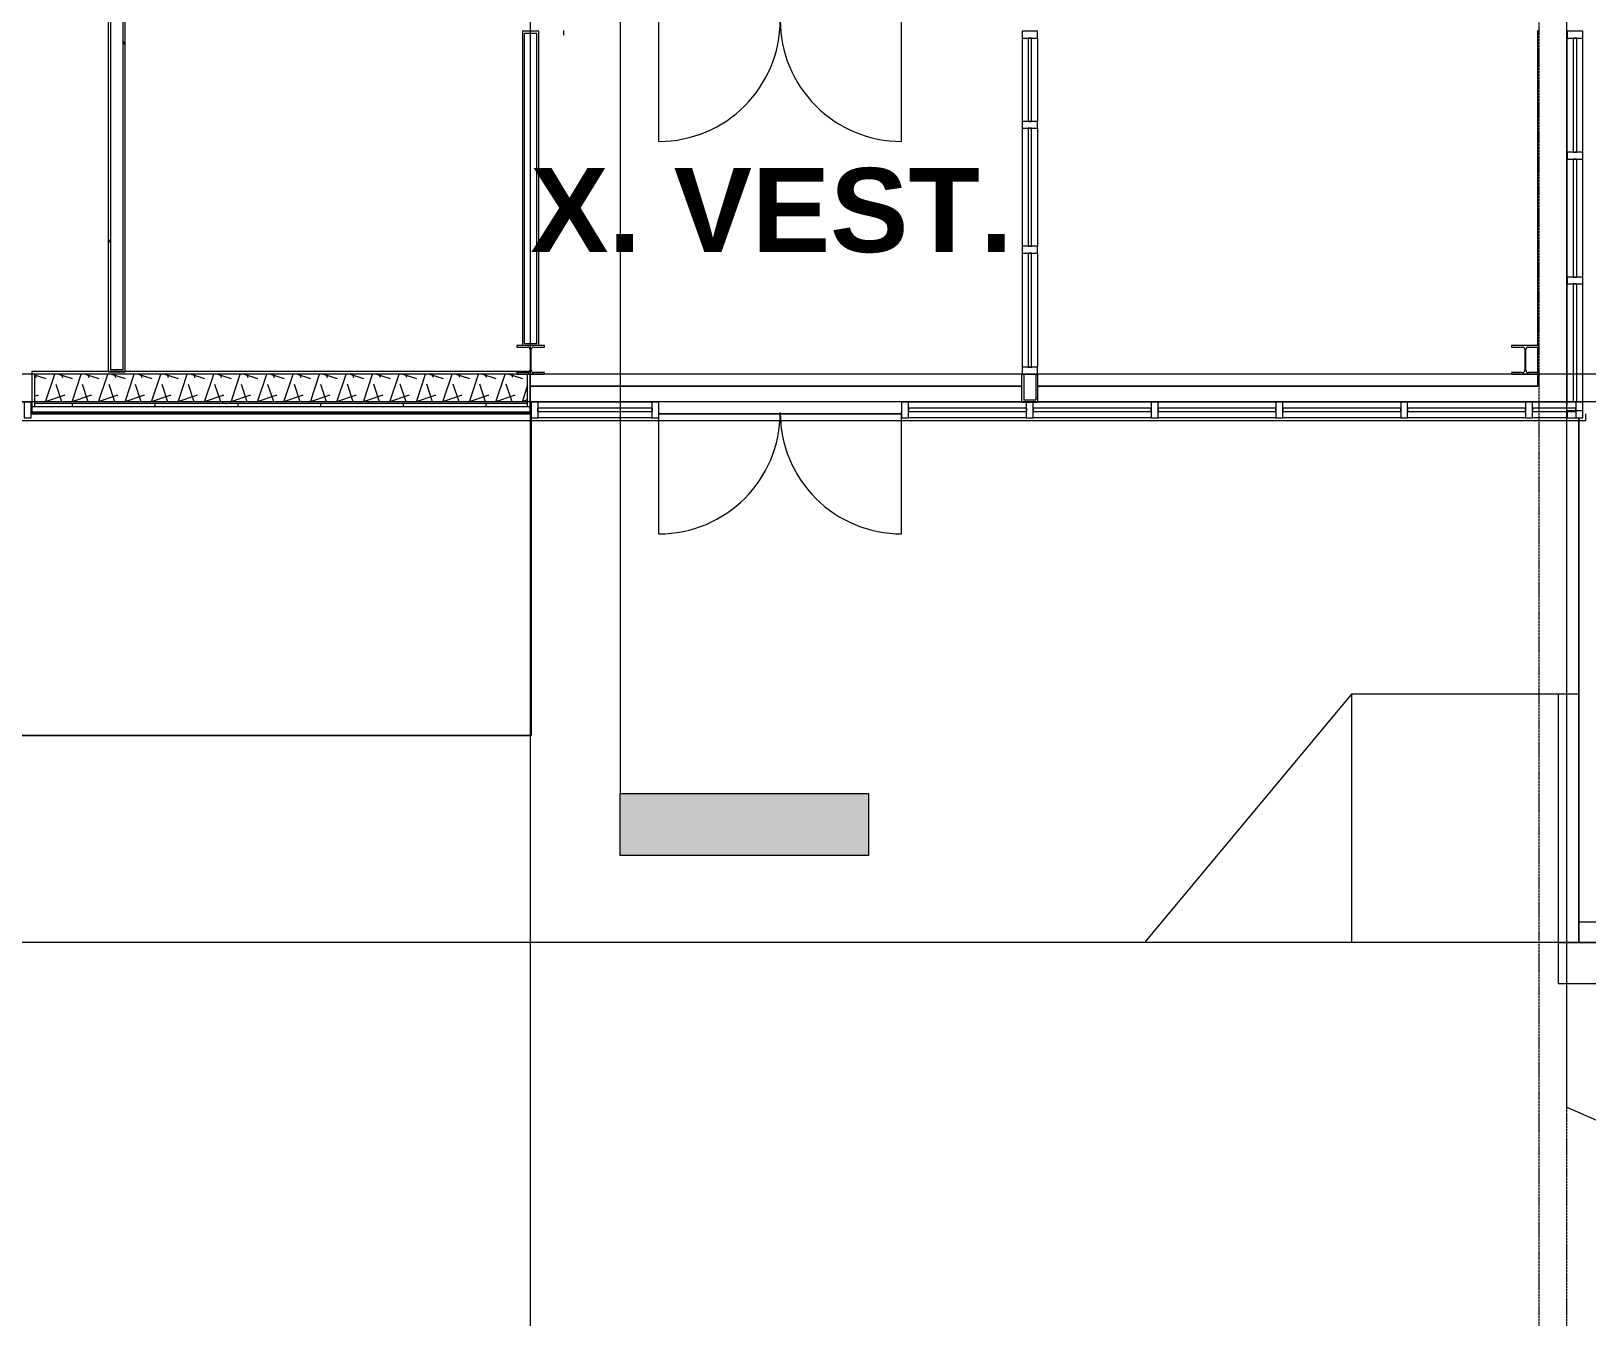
# Model space of a CAD drawing. Header units: inches. Extents: x 25369 to 33163, y -23509 to -20274.
# Drawn here: x 31767.1 to 32218.3, y -23060.6 to -22687.9 of the extents above; entities that cross this region are included whole.
import ezdxf

# ---------------------------------------------------------------- set-up
doc = ezdxf.new("R2010")
doc.units = ezdxf.units.IN
doc.header["$MEASUREMENT"] = 0
doc.linetypes.add('Grid Line 1_2_', pattern=[0.875, 0.5, -0.125, 0.125, -0.125])
for name, color, linetype, lineweight in [('A-AREA', 32, 'Continuous', 70), ('A-DOOR', 31, 'Continuous', 13), ('A-FLOR', 192, 'Continuous', 13), ('A-GLAZ-CURT', 52, 'Continuous', 13), ('A-GLAZ-CWMG', 51, 'Continuous', 13), ('A-SITE-ROAD', 130, 'Continuous', 70), ('A-SITE-SWLK', 140, 'Continuous', 70), ('A-WALL', 113, 'Continuous', 13), ('A-WALL-PATT', 111, 'Continuous', 25), ('C-TOPO', 7, 'Continuous', 13), ('Conc', 7, 'Continuous', 70), ('EOP-PR', 4, 'Continuous', 70), ('G-ANNO-SYMB', 111, 'Continuous', 9), ('I-WALL', 2, 'Continuous', 13), ('L-SITE-WALL', 31, 'Continuous', 13), ('M-AREA-IDEN', 171, 'Continuous', 9), ('S-BEAM', 12, 'Continuous', 13), ('S-COLS', 52, 'Continuous', 13), ('S-GRID', 1, 'Continuous', 9)]:
    doc.layers.add(name, color=color, linetype=linetype, lineweight=lineweight)
doc.styles.add('Arial_B', font='arialbd.ttf', dxfattribs={"height": 24.354149})
pattern_1 = [(0, (5931.104, 0), (61.44, 15.36), [2.534, -43.546, 2.534, -43.546, -245.76]), (0, (5931.104, 0), (61.44, 15.36), [-92.16, 2.534, -89.626, 2.534, -43.546, -107.52]), (0, (5931.104, 0), (61.44, 15.36), [-230.4, 2.534, -28.186, 2.534, -74.266]), (120, (5954.144, 7.68), (-44.02215, 45.528601), [2.534, -43.546, 2.534, -43.546, -245.76]), (120, (5954.144, 7.68), (-44.02215, 45.528601), [-92.16, 2.534, -89.626, 2.534, -43.546, -107.52]), (120, (5954.144, 7.68), (-44.02215, 45.528601), [-230.4, 2.534, -28.186, 2.534, -74.266]), (240, (5961.824, 38.4), (-17.41785, -60.888601), [2.534, -43.546, 2.534, -43.546, -245.76]), (240, (5961.824, 38.4), (-17.41785, -60.888601), [-92.16, 2.534, -89.626, 2.534, -43.546, -107.52]), (240, (5961.824, 38.4), (-17.41785, -60.888601), [-230.4, 2.534, -28.186, 2.534, -74.266])]

# ---------------------------------------------------------------- blocks, each defined once
blk = doc.blocks.new('Struct_Xcel_Sports Complex_rvt-2-Overall Floor Plan')
at = {"layer": 'A-FLOR', "color": 43, "lineweight": 9}
for p, q in [((26272.89, -22687.68), (26272.89, -22779.05)), ((26272.89, -22779.49), (26272.89, -22786.87)), ((26272.89, -22787.3), (26272.89, -22790.8)), ((26123.27, -22790.8), (25980.77, -22790.8)), ((26272.89, -22790.8), (26128.02, -22790.8))]:
    blk.add_line(p, q, dxfattribs=at)
at = {"layer": 'L-SITE-WALL', "color": 43, "lineweight": 9}
for p, q in [((25980.77, -22790.8), (26123.27, -22790.8)), ((26128.02, -22790.8), (26272.89, -22790.8)), ((25981.02, -22798.8), (25836.02, -22798.8)), ((26088.45, -22798.8), (26018.08, -22798.8))]:
    blk.add_line(p, q, dxfattribs=at)
blk = doc.blocks.new('W-Wide Flange-Column - B2_E-V8-Overall Floor Plan')
at = {"layer": 'S-COLS', "lineweight": 9}
h = blk.add_hatch(dxfattribs=at)
h.set_pattern_fill('FP_14', color=253, style=0, pattern_type=2)
h.set_pattern_definition([(225, (31911.994, -22783.178), (19.00703, -19.00703), []), (225, (31911.994, -22811.978), (19.00703, -19.00703), [])])
h.paths.add_polyline_path([(2.94, 4.13), (-4, 4.13), (-4, 3.69), (-0.84, 3.69), (-0.35, 3.49), (-0.14, 3), (-0.14, -3), (-0.35, -3.49), (-0.84, -3.69), (-4, -3.69), (-4, -4.12), (4, -4.12), (4, -3.69), (0.84, -3.69), (0.35, -3.49), (0.14, -3), (0.14, 3), (0.35, 3.49), (0.84, 3.69), (4, 3.69), (4, 4.13)], flags=0)
at = {"layer": 'S-COLS', "color": 7}
for p, q in [((4, 4.13), (-4, 4.13)), ((-4, 4.13), (-4, 3.69)), ((-4, 3.69), (-0.84, 3.69)), ((-0.14, 3), (-0.14, -3)), ((0.14, -3), (0.14, 3)), ((0.84, 3.69), (4, 3.69)), ((4, 3.69), (4, 4.13)), ((-0.84, -3.69), (-4, -3.69)), ((-4, -3.69), (-4, -4.12)), ((-4, -4.12), (4, -4.12)), ((4, -3.69), (0.84, -3.69)), ((4, -4.12), (4, -3.69))]:
    blk.add_line(p, q, dxfattribs=at)
for centre, start, end in [((-0.84, 3), 0, 90), ((0.84, 3), 90, 180), ((-0.84, -3), 270, 0), ((0.84, -3), 180, 270)]:
    blk.add_arc(centre, 0.691, start, end, dxfattribs=at)
blk = doc.blocks.new('W-Wide Flange-Column - B2_D-1389335-Overall Floor Plan')
at = {"layer": 'S-COLS', "lineweight": 9}
h = blk.add_hatch(dxfattribs=at)
h.set_pattern_fill('FP_16', color=253, style=0, pattern_type=2)
h.set_pattern_definition([(225, (32200.494, -22783.178), (19.00703, -19.00703), []), (225, (32200.494, -22811.978), (19.00703, -19.00703), [])])
h.paths.add_polyline_path([(4, 4.13), (-4, 4.13), (-4, 3.69), (-0.84, 3.69), (-0.35, 3.49), (-0.14, 3), (-0.14, -3), (-0.35, -3.49), (-0.84, -3.69), (-4, -3.69), (-4, -4.12), (4, -4.12), (4, -3.69), (0.84, -3.69), (0.35, -3.49), (0.14, -3), (0.14, 3), (0.35, 3.49), (0.84, 3.69), (4, 3.69)], flags=0)
at = {"layer": 'S-COLS', "color": 7}
for p, q in [((4, 4.13), (-4, 4.13)), ((-4, 4.13), (-4, 3.69)), ((-4, 3.69), (-0.84, 3.69)), ((-0.14, 3), (-0.14, -3)), ((0.14, -3), (0.14, 3)), ((0.84, 3.69), (4, 3.69)), ((4, 3.69), (4, 4.13)), ((-0.84, -3.69), (-4, -3.69)), ((-4, -3.69), (-4, -4.12)), ((-4, -4.12), (4, -4.12)), ((4, -3.69), (0.84, -3.69)), ((4, -4.12), (4, -3.69))]:
    blk.add_line(p, q, dxfattribs=at)
for centre, start, end in [((-0.84, 3), 0, 90), ((0.84, 3), 90, 180), ((-0.84, -3), 270, 0), ((0.84, -3), 180, 270)]:
    blk.add_arc(centre, 0.691, start, end, dxfattribs=at)
blk = doc.blocks.new('System Panel - INSULATED LOW-E GLAZING _SEE ELEVATIONS FOR U-FACTOR_ SHGC_ _ LT_-1142345-Overall Floor Plan')
at = {"layer": 'A-GLAZ-CURT', "color": 7}
for p, q in [((16.53125, 1.25), (-16.53125, 1.25)), ((-16.53125, 1.25), (-16.53125, 0.25)), ((-16.53125, 0.25), (16.53125, 0.25)), ((16.53125, 0.25), (16.53125, 1.25))]:
    blk.add_line(p, q, dxfattribs=at)
at = {"layer": 'A-GLAZ-CURT', "color": 10, "lineweight": 9}
for p, q in [((-16.53125, 0.25), (-16.53125, 1.25)), ((16.53125, 1.25), (-16.53125, 1.25)), ((-16.53125, 0.25), (16.53125, 0.25)), ((16.53125, 1.25), (16.53125, 0.25))]:
    blk.add_line(p, q, dxfattribs=at)
blk = doc.blocks.new('Door_Single_Storefront - one-1371400-Overall Floor Plan')
at = {"layer": 'A-DOOR', "color": 43, "lineweight": 9}
blk.add_line((-17.59375, -35.1875), (-17.59375, 0), dxfattribs=at)
blk.add_arc((-17.59375, 0), 35.1875, 270, 0, dxfattribs=at)
blk = doc.blocks.new('Door_Single_Storefront - one-1371401-Overall Floor Plan')
at = {"layer": 'A-DOOR', "color": 43, "lineweight": 9}
blk.add_line((-17.59375, 35.1875), (-17.59375, 0), dxfattribs=at)
blk.add_arc((-17.59375, 0), 35.1875, 360, 90, dxfattribs=at)
blk = doc.blocks.new('System Panel - INSULATED LOW-E GLAZING _SEE ELEVATIONS FOR U-FACTOR_ SHGC_ _ LT_-827454-Overall Floor Plan')
at = {"layer": 'A-GLAZ-CURT', "color": 7}
for p, q in [((17.09375, 1.25), (-17.09375, 1.25)), ((-17.09375, 1.25), (-17.09375, 0.25)), ((-17.09375, 0.25), (17.09375, 0.25)), ((17.09375, 0.25), (17.09375, 1.25))]:
    blk.add_line(p, q, dxfattribs=at)
at = {"layer": 'A-GLAZ-CURT', "color": 10, "lineweight": 9}
for p, q in [((-17.09375, 0.25), (-17.09375, 1.25)), ((17.09375, 1.25), (-17.09375, 1.25)), ((-17.09375, 0.25), (17.09375, 0.25)), ((17.09375, 1.25), (17.09375, 0.25))]:
    blk.add_line(p, q, dxfattribs=at)
blk = doc.blocks.new('Rectangular Mullion - Exterior 2_ x 4_5_-1305154-Overall Floor Plan')
at = {"layer": 'A-GLAZ-CWMG', "color": 43, "lineweight": 9}
for p, q in [((26016.08, -22795.43), (25983.02, -22795.43)), ((26016.08, -22799.93), (25983.02, -22799.93))]:
    blk.add_line(p, q, dxfattribs=at)
blk = doc.blocks.new('Rectangular Mullion - Exterior 2_ x 4_5_-1305160-Overall Floor Plan')
at = {"layer": 'A-GLAZ-CWMG', "color": 43, "lineweight": 9}
for p, q in [((26123.27, -22795.43), (26090.45, -22795.43)), ((26124.64, -22799.93), (26090.45, -22799.93))]:
    blk.add_line(p, q, dxfattribs=at)
blk = doc.blocks.new('Rectangular Mullion - Exterior 2_ x 4_5_-1135280-Overall Floor Plan')
at = {"layer": 'A-GLAZ-CWMG', "color": 43, "lineweight": 9}
for p, q in [((26160.83, -22795.43), (26128.02, -22795.43)), ((26160.83, -22799.93), (26126.64, -22799.93))]:
    blk.add_line(p, q, dxfattribs=at)
blk = doc.blocks.new('Rectangular Mullion - Exterior 2_ x 4_5_-V12-Overall Floor Plan')
at = {"layer": 'A-GLAZ-CWMG', "color": 43, "lineweight": 9}
for p, q in [((26197.02, -22795.43), (26162.83, -22795.43)), ((26197.02, -22799.93), (26162.83, -22799.93))]:
    blk.add_line(p, q, dxfattribs=at)
blk = doc.blocks.new('Rectangular Mullion - Exterior 2_ x 4_5_-1142350-Overall Floor Plan')
at = {"layer": 'A-GLAZ-CWMG', "color": 7}
for p, q in [((-2, 1.5), (0, 1.5)), ((-2, -3), (-2, 1.5)), ((0, 1.5), (0, -3)), ((0, -3), (-2, -3))]:
    blk.add_line(p, q, dxfattribs=at)
blk = doc.blocks.new('Rectangular Mullion - Exterior 2_ x 4_5_-1142353-Overall Floor Plan')
at = {"layer": 'A-GLAZ-CWMG', "color": 7}
for p, q in [((0, 1.5), (-2, 1.5)), ((-2, 1.5), (-2, -3)), ((0, -3), (0, 1.5)), ((-2, -3), (0, -3))]:
    blk.add_line(p, q, dxfattribs=at)
blk = doc.blocks.new('Rectangular Mullion - Exterior 2_ x 4_5_-1142343-Overall Floor Plan')
at = {"layer": 'A-GLAZ-CWMG', "color": 7}
for p, q in [((-1, 1.5), (1, 1.5)), ((-1, -3), (-1, 1.5)), ((1, 1.5), (1, -3)), ((1, -3), (-1, -3))]:
    blk.add_line(p, q, dxfattribs=at)
blk = doc.blocks.new('System Panel - INSULATED LOW-E GLAZING _SEE ELEVATIONS FOR U-FACTOR_ SHGC_ _ LT_-1274973-Overall Floor Plan')
at = {"layer": 'A-GLAZ-CURT', "color": 7}
for p, q in [((6.31, 1.25), (-6.31, 1.25)), ((-6.31, 1.25), (-6.31, 0.25)), ((-6.31, 0.25), (6.31, 0.25)), ((6.31, 0.25), (6.31, 1.25))]:
    blk.add_line(p, q, dxfattribs=at)
at = {"layer": 'A-GLAZ-CURT', "color": 10, "lineweight": 9}
for p, q in [((-6.31, 0.25), (-6.31, 1.25)), ((6.31, 1.25), (-6.31, 1.25)), ((-6.31, 0.25), (3.81, 0.25)), ((6.31, 1.25), (6.31, 0.5))]:
    blk.add_line(p, q, dxfattribs=at)
blk = doc.blocks.new('Rectangular Mullion - Exterior 2_ x 4_5_-1274971-Overall Floor Plan')
at = {"layer": 'A-GLAZ-CWMG', "color": 43, "lineweight": 9}
for p, q in [((26284.02, -22795.43), (26271.39, -22795.43)), ((26281.52, -22799.93), (26271.39, -22799.93))]:
    blk.add_line(p, q, dxfattribs=at)
blk = doc.blocks.new('System Panel - INSULATED LOW-E GLAZING _SEE ELEVATIONS FOR U-FACTOR_ SHGC_ _ LT_-1142335-Overall Floor Plan')
at = {"layer": 'A-GLAZ-CURT', "color": 7}
for p, q in [((16.53125, -0.25), (-16.53125, -0.25)), ((-16.53125, -0.25), (-16.53125, -1.25)), ((-16.53125, -1.25), (16.53125, -1.25)), ((16.53125, -1.25), (16.53125, -0.25))]:
    blk.add_line(p, q, dxfattribs=at)
at = {"layer": 'A-GLAZ-CURT', "color": 10, "lineweight": 9}
for p, q in [((-16.53125, -1.25), (-16.53125, -0.25)), ((16.53125, -0.25), (-16.53125, -0.25)), ((-16.53125, -1.25), (16.53125, -1.25)), ((16.53125, -0.25), (16.53125, -1.25))]:
    blk.add_line(p, q, dxfattribs=at)
blk = doc.blocks.new('System Panel - INSULATED LOW-E GLAZING _SEE ELEVATIONS FOR U-FACTOR_ SHGC_ _ LT_-V13-Overall Floor Plan')
at = {"layer": 'A-GLAZ-CURT', "color": 7}
for p, q in [((17.09375, -0.25), (-17.09375, -0.25)), ((-17.09375, -0.25), (-17.09375, -1.25)), ((-17.09375, -1.25), (17.09375, -1.25)), ((17.09375, -1.25), (17.09375, -0.25))]:
    blk.add_line(p, q, dxfattribs=at)
at = {"layer": 'A-GLAZ-CURT', "color": 10, "lineweight": 9}
for p, q in [((-17.09375, -1.25), (-17.09375, -0.25)), ((17.09375, -0.25), (-17.09375, -0.25)), ((-17.09375, -1.25), (17.09375, -1.25)), ((17.09375, -0.25), (17.09375, -1.25))]:
    blk.add_line(p, q, dxfattribs=at)
blk = doc.blocks.new('Rectangular Mullion - Exterior 2_ x 4_5_-1135294-Overall Floor Plan')
at = {"layer": 'A-GLAZ-CWMG', "color": 43, "lineweight": 9}
for p, q in [((26281.52, -22722.99), (26281.52, -22689.93)), ((26286.02, -22722.99), (26286.02, -22689.93))]:
    blk.add_line(p, q, dxfattribs=at)
blk = doc.blocks.new('Rectangular Mullion - Exterior 2_ x 4_5_-V14-Overall Floor Plan')
at = {"layer": 'A-GLAZ-CWMG', "color": 43, "lineweight": 9}
for p, q in [((26281.52, -22796.37), (26281.52, -22761.18)), ((26286.02, -22795.43), (26286.02, -22761.18))]:
    blk.add_line(p, q, dxfattribs=at)
blk = doc.blocks.new('Rectangular Mullion - Exterior 2_ x 4_5_-1142339-Overall Floor Plan')
at = {"layer": 'A-GLAZ-CWMG', "color": 7}
for p, q in [((-2, 3), (0, 3)), ((-2, -1.5), (-2, 3)), ((0, 3), (0, -1.5)), ((0, -1.5), (-2, -1.5))]:
    blk.add_line(p, q, dxfattribs=at)
blk = doc.blocks.new('Rectangular Mullion - Exterior 2_ x 4_5_-1142342-Overall Floor Plan')
at = {"layer": 'A-GLAZ-CWMG', "color": 7}
for p, q in [((0, 3), (-2, 3)), ((-2, 3), (-2, -1.5)), ((0, -1.5), (0, 3)), ((-2, -1.5), (0, -1.5))]:
    blk.add_line(p, q, dxfattribs=at)
blk = doc.blocks.new('Rectangular Mullion - Exterior 2_ x 4_5_-1115231-Overall Floor Plan')
at = {"layer": 'A-GLAZ-CWMG', "color": 7}
for p, q in [((-1, 3), (1, 3)), ((-1, -1.5), (-1, 3)), ((1, 3), (1, -1.5)), ((1, -1.5), (-1, -1.5))]:
    blk.add_line(p, q, dxfattribs=at)
blk = doc.blocks.new('System Panel - INSULATED LOW-E GLAZING _SEE ELEVATIONS FOR U-FACTOR_ SHGC_ _ LT_-827433-Overall Floor Plan')
at = {"layer": 'A-GLAZ-CURT', "color": 7}
for p, q in [((17.09375, -0.25), (-17.09375, -0.25)), ((-17.09375, -0.25), (-17.09375, -1.25)), ((-17.09375, -1.25), (17.09375, -1.25)), ((17.09375, -1.25), (17.09375, -0.25))]:
    blk.add_line(p, q, dxfattribs=at)
at = {"layer": 'A-GLAZ-CURT', "color": 10, "lineweight": 9}
for p, q in [((-17.09375, -1.25), (-17.09375, -0.25)), ((17.09375, -0.25), (-17.09375, -0.25)), ((-17.09375, -1.25), (17.09375, -1.25)), ((17.09375, -0.25), (17.09375, -1.25))]:
    blk.add_line(p, q, dxfattribs=at)
blk = doc.blocks.new('Rectangular Mullion - Exterior 2_ x 4_5_-769211-Overall Floor Plan')
at = {"layer": 'A-GLAZ-CWMG', "color": 43, "lineweight": 9}
for p, q in [((26281.52, -22759.18), (26281.52, -22724.99)), ((26286.02, -22759.18), (26286.02, -22724.99))]:
    blk.add_line(p, q, dxfattribs=at)
blk = doc.blocks.new('Rectangular Mullion - Exterior 2_ x 4_5_-827464-Overall Floor Plan')
at = {"layer": 'A-GLAZ-CWMG', "color": 7}
for p, q in [((-1, 3), (1, 3)), ((-1, -1.5), (-1, 3)), ((1, 3), (1, -1.5)), ((1, -1.5), (-1, -1.5))]:
    blk.add_line(p, q, dxfattribs=at)
blk = doc.blocks.new('System Panel - INSULATED LOW-E GLAZING _SEE ELEVATIONS FOR U-FACTOR_ SHGC_ _ LT_-1142649-Overall Floor Plan')
at = {"layer": 'A-GLAZ-CURT', "color": 7}
for p, q in [((12.06, 1.25), (-12.06, 1.25)), ((-12.06, 1.25), (-12.06, 0.25)), ((-12.06, 0.25), (12.06, 0.25)), ((12.06, 0.25), (12.06, 1.25))]:
    blk.add_line(p, q, dxfattribs=at)
at = {"layer": 'A-GLAZ-CURT', "color": 10, "lineweight": 9}
for p, q in [((-12.06, 0.25), (-12.06, 1.25)), ((12.06, 1.25), (-12.06, 1.25)), ((-12.06, 0.25), (12.06, 0.25)), ((12.06, 1.25), (12.06, 0.25))]:
    blk.add_line(p, q, dxfattribs=at)
blk = doc.blocks.new('Rectangular Mullion - Exterior 2_ x 4_5_-1135311-Overall Floor Plan')
at = {"layer": 'A-GLAZ-CWMG', "color": 43, "lineweight": 9}
for p, q in [((26123.39, -22752.24), (26123.39, -22785.3)), ((26127.89, -22752.24), (26127.89, -22785.3))]:
    blk.add_line(p, q, dxfattribs=at)
blk = doc.blocks.new('Rectangular Mullion - Exterior 2_ x 4_5_-769167-Overall Floor Plan')
at = {"layer": 'A-GLAZ-CWMG', "color": 43, "lineweight": 9}
for p, q in [((26123.39, -22716.05), (26123.39, -22750.24)), ((26127.89, -22716.05), (26127.89, -22750.24))]:
    blk.add_line(p, q, dxfattribs=at)
blk = doc.blocks.new('Rectangular Mullion - Exterior 2_ x 4_5_-1142647-Overall Floor Plan')
at = {"layer": 'A-GLAZ-CWMG', "color": 43, "lineweight": 9}
for p, q in [((26123.39, -22689.93), (26123.39, -22714.05)), ((26127.89, -22689.93), (26127.89, -22714.05))]:
    blk.add_line(p, q, dxfattribs=at)
blk = doc.blocks.new('Rectangular Mullion - Exterior 2_ x 4_5_-1142586-Overall Floor Plan')
at = {"layer": 'A-GLAZ-CWMG', "color": 7}
for p, q in [((-2, 1.5), (0, 1.5)), ((-2, -3), (-2, 1.5)), ((0, 1.5), (0, -3)), ((0, -3), (-2, -3))]:
    blk.add_line(p, q, dxfattribs=at)
blk = doc.blocks.new('Rectangular Mullion - Exterior 2_ x 4_5_-827470-Overall Floor Plan')
at = {"layer": 'A-GLAZ-CWMG', "color": 7}
for p, q in [((-1, 1.5), (1, 1.5)), ((-1, -3), (-1, 1.5)), ((1, 1.5), (1, -3)), ((1, -3), (-1, -3))]:
    blk.add_line(p, q, dxfattribs=at)
blk = doc.blocks.new('Rectangular Mullion - Exterior 2_ x 4_5_-1142359-Overall Floor Plan')
at = {"layer": 'A-GLAZ-CWMG', "color": 7}
for p, q in [((-2, 1.5), (0, 1.5)), ((-2, -3), (-2, 1.5)), ((0, 1.5), (0, -3)), ((0, -3), (-2, -3))]:
    blk.add_line(p, q, dxfattribs=at)
blk = doc.blocks.new('Girt_C - 8_D-1405500-Overall Floor Plan')
at = {"layer": 'S-BEAM', "color": 43, "lineweight": 9}
for p, q in [((25108.39, -22787.3), (25073.83, -22787.3)), ((25395.89, -22787.3), (25348.52, -22787.3)), ((25455.3, -22787.3), (25407.89, -22787.3)), ((25509.39, -22787.3), (25460.92, -22787.3)), ((25517.89, -22787.3), (25512.89, -22787.3)), ((25559.02, -22787.3), (25521.39, -22787.3)), ((25601.14, -22787.3), (25564.64, -22787.3)), ((25643.27, -22787.3), (25606.77, -22787.3)), ((25683.02, -22787.3), (25648.89, -22787.3)), ((25836.27, -22787.3), (25797.58, -22787.3)), ((25073.83, -22795.3), (25112.52, -22795.3)), ((25348.52, -22795.3), (25509.39, -22795.3)), ((25512.89, -22795.3), (25517.89, -22795.3)), ((25521.39, -22795.3), (25683.02, -22795.3)), ((25797.58, -22795.3), (25836.27, -22795.3))]:
    blk.add_line(p, q, dxfattribs=at)
blk = doc.blocks.new('Rectangular Mullion - Exterior 2_ x 4_5_-1142587-Overall Floor Plan')
at = {"layer": 'A-GLAZ-CWMG', "color": 7}
for p, q in [((0, 1.5), (-2, 1.5)), ((-2, 1.5), (-2, -3)), ((0, -3), (0, 1.5)), ((-2, -3), (0, -3))]:
    blk.add_line(p, q, dxfattribs=at)
blk = doc.blocks.new('Section - 3_32_ x 3_8_-18514-Overall Floor Plan')
at = {"layer": 'G-ANNO-SYMB'}
blk.add_hatch(color=256, dxfattribs=at).paths.add_polyline_path([(0, 0.375), (0, 0), (-0.09375, 0), (-0.09375, 0.375)], flags=0)
for p, q in [((0, 0.375), (-0.09375, 0.375)), ((-0.09375, 0.375), (-0.09375, 0)), ((0, 0), (0, 0.375)), ((-0.09375, 0), (0, 0))]:
    blk.add_line(p, q, dxfattribs=at)

msp = doc.modelspace()

# ---------------------------------------------------------------- hatches: boundary and pattern name
at = {"layer": 'A-WALL-PATT', "lineweight": 9}
h = msp.add_hatch(dxfattribs=at)
h.set_pattern_fill('FP_17', color=253, style=0, pattern_type=2)
h.set_pattern_definition(pattern_1)
h.paths.add_polyline_path([(31793.74, -22786.68), (31794.37, -22786.68), (31794.37, -22602.55), (31793.74, -22602.55), (31793.74, -22786.05)], flags=0)
h = msp.add_hatch(dxfattribs=at)
h.set_pattern_fill('FP_17', color=253, style=0, pattern_type=2)
h.set_pattern_definition(pattern_1)
h.paths.add_polyline_path([(31793.74, -22786.68), (31793.74, -22786.05), (31790.12, -22786.05), (31790.12, -22606.8), (31789.49, -22606.8), (31789.49, -22786.68), (31790.12, -22786.68)], flags=0)
h = msp.add_hatch(dxfattribs=at)
h.set_pattern_fill('FP_18', color=253, style=0, pattern_type=2)
h.set_pattern_definition([(161.57, (5932.064, 0.96), (-7.6802237, -0.0009796), [0, -54.643, 6.067, 0]), (18.43, (5930.144, 0.96), (-7.6802237, 0.0009796), [0, -54.643, 6.067, 0]), (108.43, (5932.064, 0.96), (3.8382953, -19.20136532), [18.211, -42.499]), (71.57, (5930.144, 0.96), (3.8382953, 19.20136532), [18.211, -42.499])])
h.paths.add_polyline_path([(31873.96, -22795.3), (31911.12, -22795.3), (31911.12, -22787.3), (31768.12, -22787.3), (31768.12, -22795.3), (31803.78, -22795.3)], flags=0)
h = msp.add_hatch(dxfattribs=at)
h.set_pattern_fill('FP_17', color=253, style=0, pattern_type=2)
h.set_pattern_definition(pattern_1)
h.paths.add_polyline_path([(32054.99, -22795.43), (32059.12, -22795.43), (32059.12, -22787.3), (32058.49, -22787.3), (32058.49, -22794.8), (32054.99, -22794.8)], flags=0)
h = msp.add_hatch(dxfattribs=at)
h.set_pattern_fill('FP_20', color=253, style=0, pattern_type=2)
h.set_pattern_definition([(0, (5931.104, 0), (30.72, 7.68), [2.534, -20.506, 2.534, -20.506, -122.88]), (0, (5931.104, 0), (30.72, 7.68), [-46.08, 2.534, -43.546, 2.534, -20.506, -53.76]), (0, (5931.104, 0), (30.72, 7.68), [-115.2, 2.534, -12.826, 2.534, -35.866]), (120, (5942.624, 3.84), (-22.0110751, 22.7643004), [2.534, -20.506, 2.534, -20.506, -122.88]), (120, (5942.624, 3.84), (-22.0110751, 22.7643004), [-46.08, 2.534, -43.546, 2.534, -20.506, -53.76]), (120, (5942.624, 3.84), (-22.0110751, 22.7643004), [-115.2, 2.534, -12.826, 2.534, -35.866]), (240, (5946.464, 19.2), (-8.7089249, -30.4443004), [2.534, -20.506, 2.534, -20.506, -122.88]), (240, (5946.464, 19.2), (-8.7089249, -30.4443004), [-46.08, 2.534, -43.546, 2.534, -20.506, -53.76]), (240, (5946.464, 19.2), (-8.7089249, -30.4443004), [-115.2, 2.534, -12.826, 2.534, -35.866])])
h.paths.add_polyline_path([(31768.12, -22795.8), (31911.12, -22795.8), (31911.12, -22795.3), (31768.12, -22795.3)], flags=0)
h = msp.add_hatch(dxfattribs=at)
h.set_pattern_fill('FP_21', color=253, style=0, pattern_type=2)
h.set_pattern_definition([(0, (5931.104, 0), (0, 24), []), (90, (5931.104, 0), (-24, 1e-15), [])])
h.paths.add_polyline_path([(31911.12, -22796.8), (31911.12, -22795.8), (31768.12, -22795.8), (31768.12, -22796.8), (31909.06, -22796.8)], flags=0)

# ---------------------------------------------------------------- linework, layer by layer
at = {"layer": 'A-AREA', "color": 43, "lineweight": 9}
msp.add_line((31921.49, -22687.68), (31921.49, -22689.05), dxfattribs=at)
at = {"layer": 'A-SITE-ROAD', "color": 43, "lineweight": 9}
for p, q in [((32150, -22880.07), (32090, -22952.07)), ((32215.99, -22880.07), (32150, -22880.07)), ((32150, -22880.07), (32150, -22952.07)), ((32090, -22952.07), (29635.01, -22952.07)), ((32209.99, -22952.07), (32090, -22952.07))]:
    msp.add_line(p, q, dxfattribs=at)
at = {"layer": 'A-SITE-SWLK', "color": 43, "lineweight": 9}
for p, q in [((31912.12, -22892.07), (31912.12, -22799.93)), ((32215.99, -22799.93), (32215.99, -22946.07)), ((30175.12, -22892.07), (31912.12, -22892.07))]:
    msp.add_line(p, q, dxfattribs=at)
at = {"layer": 'A-WALL', "color": 7}
for p, q in [((31793.74, -22602.55), (31793.74, -22786.05)), ((31790.12, -22606.18), (31790.12, -22786.05)), ((31910.24, -22778.43), (31910.24, -22688.55)), ((31913.74, -22688.55), (31910.24, -22688.55)), ((31913.74, -22778.43), (31913.74, -22688.55)), ((31910.24, -22778.43), (31913.74, -22778.43)), ((31911.69, -22786.55), (31767.37, -22786.55)), ((31767.37, -22786.55), (31767.37, -22798.62)), ((31768.12, -22787.3), (31768.12, -22796.8)), ((31907.99, -22787.3), (31768.12, -22787.3)), ((31793.74, -22786.05), (31790.12, -22786.05)), ((31911.12, -22796.8), (31911.12, -22787.3)), ((31911.87, -22798.62), (31911.87, -22787.3)), ((32054.99, -22787.3), (32054.99, -22794.8)), ((32058.49, -22787.3), (32058.49, -22794.8)), ((31911.87, -22796.8), (31767.37, -22796.8)), ((31911.87, -22798.3), (31767.37, -22798.3)), ((31911.12, -22795.3), (31768.12, -22795.3)), ((31911.12, -22795.8), (31768.12, -22795.8)), ((32054.99, -22794.8), (32058.49, -22794.8)), ((31767.37, -22798.62), (31911.87, -22798.62))]:
    msp.add_line(p, q, dxfattribs=at)
at = {"layer": 'C-TOPO', "color": 43, "lineweight": 9}
for p, q in [((31912.12, -22892.07), (31912.12, -22799.93)), ((31912.12, -22799.93), (31912.12, -22892.07)), ((31949.18, -22798.8), (32019.56, -22798.8)), ((32019.56, -22798.8), (31949.18, -22798.8)), ((32215.99, -22799.93), (32215.99, -22952.07)), ((32215.99, -22952.07), (32215.99, -22799.93)), ((30175.12, -22892.07), (31912.12, -22892.07)), ((31912.12, -22892.07), (30175.12, -22892.07)), ((32295.08, -22952.07), (29635.01, -22952.07)), ((32215.99, -22952.07), (29635.01, -22952.07)), ((32215.99, -22952.07), (32295.08, -22952.07))]:
    msp.add_line(p, q, dxfattribs=at)
at = {"layer": 'Conc', "color": 43, "lineweight": 9}
for p in [(32209.99, -22880.07), (32295.08, -22964.07)]:
    msp.add_line(p, (32209.99, -22964.07), dxfattribs=at)
at = {"layer": 'EOP-PR', "color": 43, "lineweight": 9}
for p, q in [((32215.99, -22946.07), (32295.08, -22946.07)), ((32209.99, -22952.07), (32295.08, -22952.07))]:
    msp.add_line(p, q, dxfattribs=at)
at = {"layer": 'G-ANNO-SYMB'}
msp.add_line((31937.92, -21003.08), (31937.92, -22908.84), dxfattribs=at)
at = {"layer": 'I-WALL', "color": 7}
for p, q in [((31794.37, -22786.68), (31794.37, -22601.93)), ((31789.49, -22606.8), (31789.49, -22786.68)), ((31909.62, -22687.93), (31909.62, -22779.05)), ((31914.37, -22687.93), (31909.62, -22687.93)), ((31914.37, -22779.05), (31914.37, -22687.93)), ((31789.49, -22786.68), (31794.37, -22786.68)), ((32059.12, -22787.3), (32054.37, -22787.3)), ((32054.37, -22787.3), (32054.37, -22795.43)), ((32059.12, -22795.43), (32059.12, -22787.3)), ((32054.37, -22795.43), (32059.12, -22795.43))]:
    msp.add_line(p, q, dxfattribs=at)
at = {"layer": 'L-SITE-WALL', "color": 43, "lineweight": 9}
for p, q in [((32217.99, -22800.8), (31175.49, -22800.8)), ((31767.12, -22798.8), (31912.12, -22798.8)), ((31949.18, -22798.8), (32019.56, -22798.8)), ((32217.99, -22800.8), (32217.99, -22798.8))]:
    msp.add_line(p, q, dxfattribs=at)
at = {"layer": 'S-GRID', "linetype": 'Grid Line 1_2_'}
for p, q in [((31911.99, -23095.8), (31911.99, -20550.05)), ((32212.49, -22999.8), (32212.49, -20646.05)), ((31911.99, -23413.24), (31911.99, -20902.43)), ((32212.49, -23317.24), (32212.49, -20998.43)), ((32204.49, -23413.24), (32204.49, -22389.58)), ((32358.45, -22787.3), (27402.46, -22787.3)), ((32650.17, -22787.3), (27721.31, -22787.3)), ((32262.45, -22795.3), (27498.46, -22795.3)), ((32554.17, -22795.3), (27846.62, -22795.3))]:
    msp.add_line(p, q, dxfattribs=at)
at = {"layer": 'S-GRID'}
msp.add_line((32212.49, -22999.8), (32322.65, -23047.8), dxfattribs=at)

# ---------------------------------------------------------------- block references
at = {"color": 250, "lineweight": 5}
msp.add_blockref('Struct_Xcel_Sports Complex_rvt-2-Overall Floor Plan', (5931.1, 0), dxfattribs=at)
at = {"layer": 'A-DOOR', "color": 43, "lineweight": 9}
for p in [(31966.77, -22684.68), (31966.77, -22798.43)]:
    msp.add_blockref('Door_Single_Storefront - one-1371400-Overall Floor Plan', p, dxfattribs=at)
at = {"layer": 'A-DOOR', "color": 43, "lineweight": 9, "rotation": 180}
for p in [(32001.96, -22684.68), (32001.96, -22798.43)]:
    msp.add_blockref('Door_Single_Storefront - one-1371401-Overall Floor Plan', p, dxfattribs=at)
at = {"layer": 'A-GLAZ-CURT', "color": 10, "lineweight": 9}
for name, p, rotation in [('System Panel - INSULATED LOW-E GLAZING _SEE ELEVATIONS FOR U-FACTOR_ SHGC_ _ LT_-1142649-Overall Floor Plan', (32057.49, -22701.99), 90), ('System Panel - INSULATED LOW-E GLAZING _SEE ELEVATIONS FOR U-FACTOR_ SHGC_ _ LT_-1142335-Overall Floor Plan', (32215.62, -22706.46), 270), ('System Panel - INSULATED LOW-E GLAZING _SEE ELEVATIONS FOR U-FACTOR_ SHGC_ _ LT_-827454-Overall Floor Plan', (32057.49, -22733.15), 90), ('System Panel - INSULATED LOW-E GLAZING _SEE ELEVATIONS FOR U-FACTOR_ SHGC_ _ LT_-827433-Overall Floor Plan', (32215.62, -22742.08), 270), ('System Panel - INSULATED LOW-E GLAZING _SEE ELEVATIONS FOR U-FACTOR_ SHGC_ _ LT_-1142345-Overall Floor Plan', (32057.49, -22768.77), 90), ('System Panel - INSULATED LOW-E GLAZING _SEE ELEVATIONS FOR U-FACTOR_ SHGC_ _ LT_-V13-Overall Floor Plan', (32215.62, -22778.27), 270)]:
    msp.add_blockref(name, p, dxfattribs=dict(at, rotation=rotation))
for name, p in [('System Panel - INSULATED LOW-E GLAZING _SEE ELEVATIONS FOR U-FACTOR_ SHGC_ _ LT_-1142345-Overall Floor Plan', (31930.65, -22798.43)), ('System Panel - INSULATED LOW-E GLAZING _SEE ELEVATIONS FOR U-FACTOR_ SHGC_ _ LT_-827454-Overall Floor Plan', (32038.65, -22798.43)), ('System Panel - INSULATED LOW-E GLAZING _SEE ELEVATIONS FOR U-FACTOR_ SHGC_ _ LT_-827454-Overall Floor Plan', (32074.84, -22798.43)), ('System Panel - INSULATED LOW-E GLAZING _SEE ELEVATIONS FOR U-FACTOR_ SHGC_ _ LT_-827454-Overall Floor Plan', (32111.02, -22798.43)), ('System Panel - INSULATED LOW-E GLAZING _SEE ELEVATIONS FOR U-FACTOR_ SHGC_ _ LT_-827454-Overall Floor Plan', (32147.21, -22798.43)), ('System Panel - INSULATED LOW-E GLAZING _SEE ELEVATIONS FOR U-FACTOR_ SHGC_ _ LT_-827454-Overall Floor Plan', (32183.4, -22798.43)), ('System Panel - INSULATED LOW-E GLAZING _SEE ELEVATIONS FOR U-FACTOR_ SHGC_ _ LT_-1274973-Overall Floor Plan', (32208.81, -22798.43))]:
    msp.add_blockref(name, p, dxfattribs=at)
at = {"layer": 'A-GLAZ-CWMG', "color": 43, "lineweight": 9, "extrusion": (0, 0, -1)}
for name, p, rotation in [('Rectangular Mullion - Exterior 2_ x 4_5_-1142586-Overall Floor Plan', (-32057.49, -22687.93), 90), ('Rectangular Mullion - Exterior 2_ x 4_5_-827470-Overall Floor Plan', (-32057.49, -22715.05), 90), ('Rectangular Mullion - Exterior 2_ x 4_5_-827464-Overall Floor Plan', (-32215.62, -22723.99), 270), ('Rectangular Mullion - Exterior 2_ x 4_5_-827470-Overall Floor Plan', (-32057.49, -22751.24), 90), ('Rectangular Mullion - Exterior 2_ x 4_5_-1115231-Overall Floor Plan', (-32215.62, -22760.18), 270), ('Rectangular Mullion - Exterior 2_ x 4_5_-1142359-Overall Floor Plan', (-31767.12, -22798.43), 180), ('Rectangular Mullion - Exterior 2_ x 4_5_-1142343-Overall Floor Plan', (-31948.18, -22798.43), 180), ('Rectangular Mullion - Exterior 2_ x 4_5_-1142343-Overall Floor Plan', (-32020.56, -22798.43), 180), ('Rectangular Mullion - Exterior 2_ x 4_5_-1142343-Overall Floor Plan', (-32056.74, -22798.43), 180), ('Rectangular Mullion - Exterior 2_ x 4_5_-1142343-Overall Floor Plan', (-32092.93, -22798.43), 180), ('Rectangular Mullion - Exterior 2_ x 4_5_-1142343-Overall Floor Plan', (-32129.12, -22798.43), 180), ('Rectangular Mullion - Exterior 2_ x 4_5_-1142343-Overall Floor Plan', (-32165.31, -22798.43), 180), ('Rectangular Mullion - Exterior 2_ x 4_5_-1142343-Overall Floor Plan', (-32201.49, -22798.43), 180), ('Rectangular Mullion - Exterior 2_ x 4_5_-1142339-Overall Floor Plan', (-32215.62, -22799.93), 270), ('Rectangular Mullion - Exterior 2_ x 4_5_-1142350-Overall Floor Plan', (-32217.12, -22798.43), 180)]:
    msp.add_blockref(name, p, dxfattribs=dict(at, rotation=rotation))
at = {"layer": 'A-GLAZ-CWMG', "color": 43, "lineweight": 9}
for name, p in [('Rectangular Mullion - Exterior 2_ x 4_5_-1142647-Overall Floor Plan', (5931.1, 0)), ('Rectangular Mullion - Exterior 2_ x 4_5_-1135294-Overall Floor Plan', (5931.1, 0)), ('Rectangular Mullion - Exterior 2_ x 4_5_-769167-Overall Floor Plan', (5931.1, 0)), ('Rectangular Mullion - Exterior 2_ x 4_5_-769211-Overall Floor Plan', (5931.1, 0)), ('Rectangular Mullion - Exterior 2_ x 4_5_-1135311-Overall Floor Plan', (5931.1, 0)), ('Rectangular Mullion - Exterior 2_ x 4_5_-V14-Overall Floor Plan', (5931.1, 0)), ('Rectangular Mullion - Exterior 2_ x 4_5_-1305154-Overall Floor Plan', (5931.1, 0)), ('Rectangular Mullion - Exterior 2_ x 4_5_-1305160-Overall Floor Plan', (5931.1, 0)), ('Rectangular Mullion - Exterior 2_ x 4_5_-1135280-Overall Floor Plan', (5931.1, 0)), ('Rectangular Mullion - Exterior 2_ x 4_5_-V12-Overall Floor Plan', (5931.1, 0)), ('Rectangular Mullion - Exterior 2_ x 4_5_-V12-Overall Floor Plan', (5967.29, 0)), ('Rectangular Mullion - Exterior 2_ x 4_5_-V12-Overall Floor Plan', (6003.48, 0)), ('Rectangular Mullion - Exterior 2_ x 4_5_-1274971-Overall Floor Plan', (5931.1, 0))]:
    msp.add_blockref(name, p, dxfattribs=at)
for name, p, rotation in [('Rectangular Mullion - Exterior 2_ x 4_5_-1142342-Overall Floor Plan', (32215.62, -22687.93), 89.99999999999997), ('Rectangular Mullion - Exterior 2_ x 4_5_-1142587-Overall Floor Plan', (32057.49, -22787.3), 270), ('Rectangular Mullion - Exterior 2_ x 4_5_-1142353-Overall Floor Plan', (31912.12, -22798.43), 180)]:
    msp.add_blockref(name, p, dxfattribs=dict(at, rotation=rotation))
at = {"layer": 'G-ANNO-SYMB', "extrusion": (0, 0, -1), "xscale": 191.9999999999999, "yscale": 191.9999999999999, "zscale": 191.9999999999999, "rotation": 90.00000000000053}
msp.add_blockref('Section - 3_32_ x 3_8_-18514-Overall Floor Plan', (-31937.92, -22908.84), dxfattribs=at)
at = {"layer": 'S-BEAM', "color": 43, "lineweight": 9}
msp.add_blockref('Girt_C - 8_D-1405500-Overall Floor Plan', (5931.1, 0), dxfattribs=at)
at = {"layer": 'S-COLS', "color": 43, "lineweight": 9, "rotation": 180}
for name, p in [('W-Wide Flange-Column - B2_E-V8-Overall Floor Plan', (31911.99, -22783.18)), ('W-Wide Flange-Column - B2_D-1389335-Overall Floor Plan', (32200.49, -22783.18))]:
    msp.add_blockref(name, p, dxfattribs=at)

# ---------------------------------------------------------------- texts
at = {"layer": 'M-AREA-IDEN', "insert": (31981.83, -22727.58), "char_height": 24.354, "width": 161.856, "attachment_point": 2, "line_spacing_factor": 0.938532, "style": 'Arial_B'}
msp.add_mtext('X. VEST.', dxfattribs=at)

doc.saveas('drawing.dxf')
